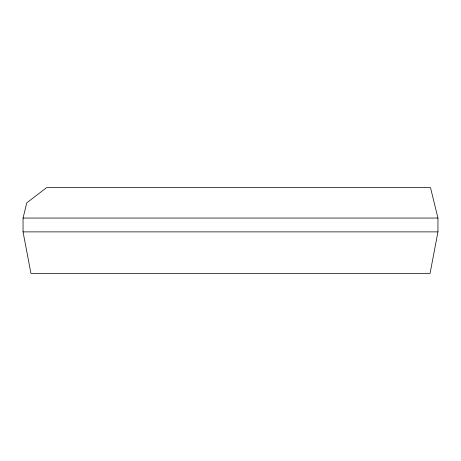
<?xml version="1.0" encoding="UTF-8"?>
<svg xmlns="http://www.w3.org/2000/svg" width="461" height="461" viewBox="0 0 461 461"><rect width="100%" height="100%" fill="white"/><g stroke="black" fill="none" stroke-linecap="round" stroke-linejoin="round"><path stroke-width="0.69" d="M437.95 231.883L430.067 273.373L30.933 273.373L23.05 231.883L23.05 218.053L26.778 202.84L46.613 187.627L430.488 187.627L437.95 218.053L437.95 231.883L23.05 231.883M23.05 218.053L437.95 218.053"/></g></svg>
